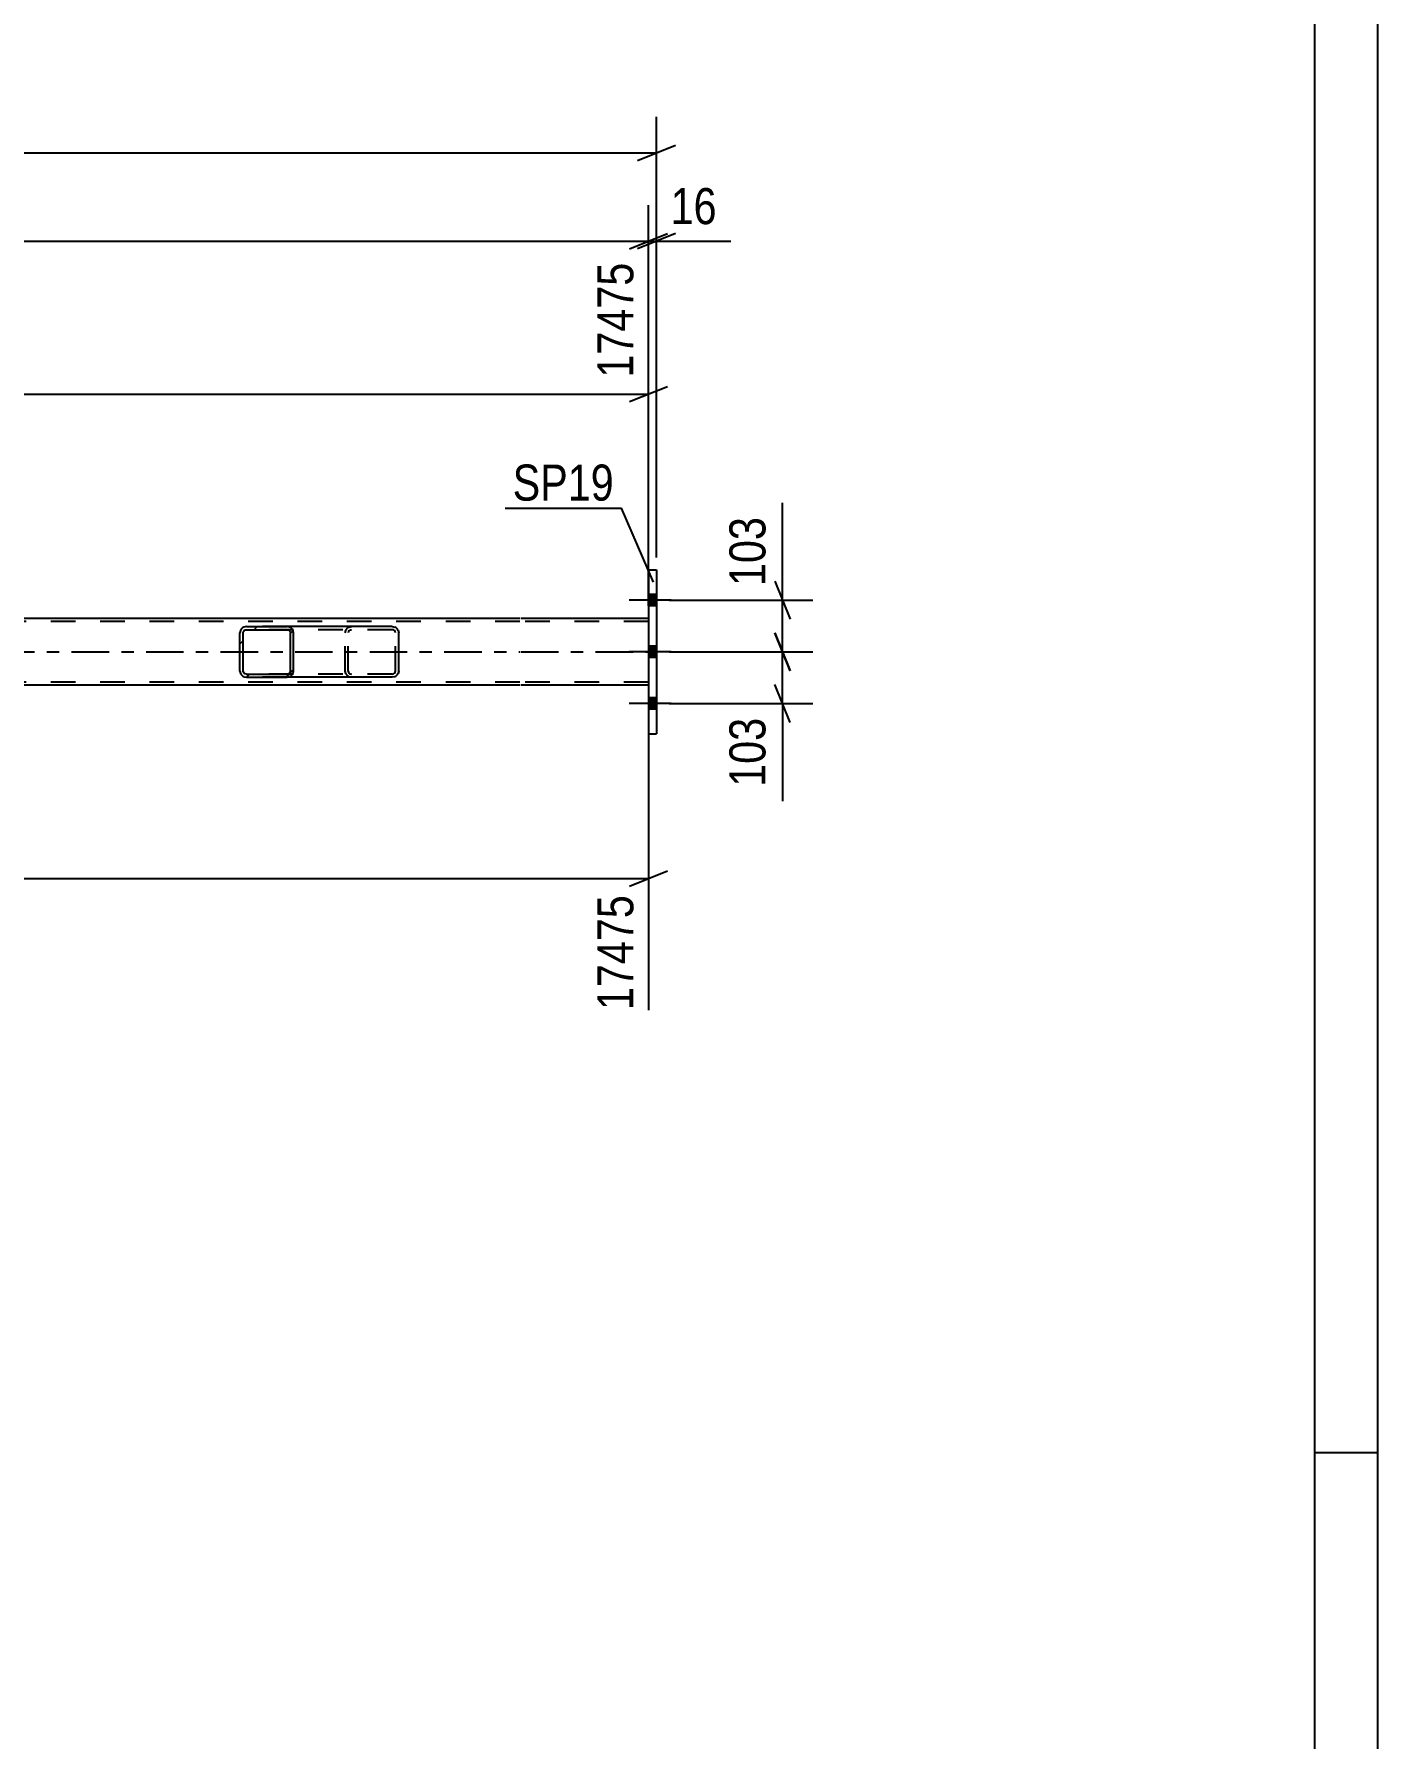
# Model space of a CAD drawing. Header units: millimetres. Extents: x 0 to 841, y 0 to 594.
# Drawn here: x 734.3 to 841, y 126.3 to 261.6 of the extents above; entities that cross this region are included whole.
import ezdxf

# ---------------------------------------------------------------- set-up
doc = ezdxf.new("R2010")
doc.units = ezdxf.units.MM
doc.linetypes.add('DXK_LINE_DOT2', pattern=[3.9198, 1.9599, -1.9599])
doc.linetypes.add('DXK_LINE_DOT3', pattern=[5.9187, 2.979, -0.9799, 0.9799, -0.9799])
doc.styles.add('Arial Narrow', font='ARIALN.TTF', dxfattribs={"height": 0.2})

# ---------------------------------------------------------------- blocks, each defined once
blk = doc.blocks.new('Unknown-122573991-1133 - 10880')
at = {"color": 5, "linetype": 'Continuous'}
for p, q in [((841, 0), (841, 594)), ((836, 5), (836, 589)), ((841, 149), (836, 149))]:
    blk.add_line(p, q, dxfattribs=at)
blk = doc.blocks.new('Part-122573991-2822 - 2767')
at = {"linetype": 'Continuous'}
h = blk.add_hatch(dxfattribs=at)
h.set_pattern_fill('', scale=0.7, style=0, pattern_type=0)
h.set_pattern_definition([(45, (754.867, 214.2696), (-1.57154, 1.57154), [])])
h.paths.add_polyline_path([(754.91, 214.09), (754.87, 214.27), (754.76, 214.43), (754.59, 214.53), (754.4, 214.57), (751.16, 214.57), (750.96, 214.53), (750.8, 214.43), (750.69, 214.27), (750.65, 214.09), (750.65, 211.05), (750.69, 210.86), (750.8, 210.71), (750.96, 210.6), (751.16, 210.57), (754.4, 210.57), (754.59, 210.6), (754.76, 210.71), (754.87, 210.86), (754.91, 211.05)])
h.paths.add_polyline_path([(754.63, 210.95), (754.58, 210.88), (754.49, 210.82), (754.4, 210.81), (751.16, 210.81), (751.06, 210.82), (750.98, 210.88), (750.92, 210.95), (750.9, 211.05), (750.9, 214.09), (750.92, 214.18), (750.98, 214.26), (751.06, 214.31), (751.16, 214.33), (754.4, 214.33), (754.49, 214.31), (754.58, 214.26), (754.63, 214.18), (754.65, 214.09), (754.65, 211.05)])
at = {"color": 2, "linetype": 'Continuous'}
for p, q in [((750.69, 214.27), (750.65, 214.09)), ((750.65, 211.05), (750.65, 214.09)), ((750.9, 214.09), (750.92, 214.18)), ((750.9, 211.05), (750.9, 214.09)), ((750.92, 214.18), (750.98, 214.26)), ((751.16, 214.57), (750.96, 214.53)), ((750.98, 214.26), (751.06, 214.31)), ((751.06, 214.31), (751.16, 214.33)), ((751.16, 214.57), (754.4, 214.57)), ((751.16, 214.33), (754.4, 214.33)), ((762.74, 214.57), (754.4, 214.57)), ((754.59, 214.53), (754.4, 214.57)), ((754.4, 214.33), (754.49, 214.31)), ((754.49, 214.31), (754.58, 214.26)), ((754.58, 214.26), (754.63, 214.18)), ((754.63, 214.18), (754.65, 214.09)), ((754.65, 211.05), (754.65, 214.09)), ((754.91, 214.09), (754.87, 214.27)), ((754.91, 211.05), (754.91, 214.09)), ((762.74, 214.57), (762.94, 214.53)), ((763.22, 214.27), (763.26, 214.09)), ((763.26, 211.05), (763.26, 214.09)), ((750.65, 211.05), (750.69, 210.86)), ((750.92, 210.95), (750.9, 211.05)), ((750.98, 210.88), (750.92, 210.95)), ((750.96, 210.6), (751.16, 210.57)), ((751.06, 210.82), (750.98, 210.88)), ((751.16, 210.81), (751.06, 210.82)), ((751.16, 210.81), (754.4, 210.81)), ((751.16, 210.57), (754.4, 210.57)), ((754.49, 210.82), (754.4, 210.81)), ((754.4, 210.57), (754.59, 210.6)), ((762.74, 210.57), (754.4, 210.57)), ((754.58, 210.88), (754.49, 210.82)), ((754.63, 210.95), (754.58, 210.88)), ((754.65, 211.05), (754.63, 210.95)), ((754.87, 210.86), (754.91, 211.05)), ((762.94, 210.6), (762.74, 210.57)), ((763.26, 211.05), (763.22, 210.86))]:
    blk.add_line(p, q, dxfattribs=at)
at = {"color": 7, "linetype": 'DXK_LINE_DOT2'}
for p, q in [((754.4, 214.57), (751.16, 214.57)), ((762.74, 214.33), (751.16, 214.33)), ((759, 214.09), (759.04, 214.27)), ((759, 211.05), (759, 214.09)), ((759.27, 214.18), (759.25, 214.09)), ((759.25, 211.05), (759.25, 214.09)), ((759.33, 214.26), (759.27, 214.18)), ((759.31, 214.53), (759.51, 214.57)), ((759.33, 214.26), (759.35, 214.27)), ((759.35, 214.27), (759.41, 214.31)), ((759.41, 214.31), (759.51, 214.33)), ((762.84, 214.31), (762.74, 214.33)), ((762.93, 214.26), (762.84, 214.31)), ((762.98, 214.18), (762.93, 214.26)), ((763, 214.09), (762.98, 214.18)), ((763, 211.05), (763, 214.09)), ((762.74, 210.81), (751.16, 210.81)), ((754.4, 210.57), (751.16, 210.57)), ((759.04, 210.86), (759, 211.05)), ((759.25, 211.05), (759.27, 210.95)), ((759.27, 210.95), (759.33, 210.88)), ((759.51, 210.57), (759.31, 210.6)), ((759.33, 210.88), (759.35, 210.86)), ((759.35, 210.86), (759.41, 210.82)), ((759.41, 210.82), (759.51, 210.81)), ((762.74, 210.81), (762.84, 210.82)), ((762.84, 210.82), (762.93, 210.88)), ((762.93, 210.88), (762.98, 210.95)), ((762.98, 210.95), (763, 211.05))]:
    blk.add_line(p, q, dxfattribs=at)
at = {"color": 2, "linetype": 'Continuous'}
for centre, start, end in [((751.14, 214.07), 110.7583, 155.68), ((754.41, 214.07), 24.32, 69.2417), ((762.76, 214.07), 24.32, 69.2417), ((751.14, 211.07), 204.32, 249.2417), ((754.41, 211.07), 290.7583, 335.68), ((762.76, 211.07), 290.7583, 335.68)]:
    blk.add_arc(centre, 0.496, start, end, dxfattribs=at)
at = {"color": 7, "linetype": 'DXK_LINE_DOT2'}
for centre, start, end in [((759.49, 214.07), 110.7583, 155.68), ((759.49, 211.07), 204.32, 249.2417)]:
    blk.add_arc(centre, 0.496, start, end, dxfattribs=at)
blk = doc.blocks.new('Bolt-122573991-2945 - 2767')
at = {"linetype": 'Continuous'}
for points in [[(783.72, 216.23), (783.72, 217.11), (783.08, 217.11), (783.08, 216.23)], [(783.72, 216.23), (783.72, 217.11), (783.08, 217.11), (783.08, 216.23)], [(783.72, 216.23), (783.72, 217.11), (783.08, 217.11), (783.08, 216.23)], [(783.72, 212.13), (783.72, 213.01), (783.08, 213.01), (783.08, 212.13)], [(783.72, 212.13), (783.72, 213.01), (783.08, 213.01), (783.08, 212.13)], [(783.72, 208.03), (783.72, 208.91), (783.08, 208.91), (783.08, 208.03)], [(783.72, 208.03), (783.72, 208.91), (783.08, 208.91), (783.08, 208.03)], [(783.72, 208.03), (783.72, 208.91), (783.08, 208.91), (783.08, 208.03)]]:
    blk.add_hatch(color=1, dxfattribs=at).paths.add_polyline_path(points)
at = {"color": 1, "linetype": 'Continuous'}
for p, q in [((784.88, 216.67), (781.56, 216.67)), ((784.88, 216.67), (781.56, 216.67)), ((784.88, 216.67), (781.56, 216.67)), ((783.72, 217.11), (783.08, 217.11)), ((783.72, 217.11), (783.08, 217.11)), ((783.72, 217.11), (783.08, 217.11)), ((783.72, 216.23), (783.08, 216.23)), ((783.72, 216.23), (783.08, 216.23)), ((783.72, 216.23), (783.08, 216.23)), ((784.88, 212.57), (781.56, 212.57)), ((784.88, 212.57), (781.56, 212.57)), ((783.72, 213.01), (783.08, 213.01)), ((783.72, 213.01), (783.08, 213.01)), ((783.72, 212.13), (783.08, 212.13)), ((783.72, 212.13), (783.08, 212.13)), ((784.88, 208.47), (781.56, 208.47)), ((784.88, 208.47), (781.56, 208.47)), ((784.88, 208.47), (781.56, 208.47)), ((783.72, 208.91), (783.08, 208.91)), ((783.72, 208.91), (783.08, 208.91)), ((783.72, 208.91), (783.08, 208.91)), ((783.72, 208.03), (783.08, 208.03)), ((783.72, 208.03), (783.08, 208.03)), ((783.72, 208.03), (783.08, 208.03))]:
    blk.add_line(p, q, dxfattribs=at)
blk = doc.blocks.new('Part-122573991-2966 - 2767')
at = {"color": 2, "linetype": 'Continuous'}
for p, q in [((783.08, 219.07), (783.72, 219.07)), ((783.08, 219.07), (783.08, 206.07)), ((783.72, 219.07), (783.72, 206.07)), ((783.08, 206.07), (783.72, 206.07))]:
    blk.add_line(p, q, dxfattribs=at)
blk = doc.blocks.new('Part-122573991-3036 - 2767')
at = {"color": 2, "linetype": 'Continuous'}
for p, q in [((772.86, 215.21), (680.02, 215.21)), ((783.08, 215.21), (772.96, 215.21)), ((772.86, 209.93), (680.02, 209.93)), ((783.08, 209.93), (772.96, 209.93))]:
    blk.add_line(p, q, dxfattribs=at)
at = {"color": 7, "linetype": 'DXK_LINE_DOT2'}
for p, q in [((783.08, 215.21), (783.08, 209.93)), ((772.86, 214.97), (103.97, 214.97)), ((783.08, 214.97), (772.96, 214.97)), ((772.86, 210.17), (103.97, 210.17)), ((783.08, 210.17), (772.96, 210.17))]:
    blk.add_line(p, q, dxfattribs=at)
at = {"color": 7, "linetype": 'DXK_LINE_DOT3'}
for p, q in [((103.97, 212.57), (772.86, 212.57)), ((772.96, 212.57), (783.08, 212.57))]:
    blk.add_line(p, q, dxfattribs=at)
blk = doc.blocks.new('StraightDimension-122573991-3160 - 2767')
at = {"color": 7, "linetype": 'Continuous'}
for p, q in [((793.12, 214.07), (794.32, 211.07)), ((784.72, 212.57), (796.12, 212.57)), ((793.72, 208.47), (793.72, 212.57)), ((794.32, 206.97), (793.12, 209.97)), ((784.72, 208.47), (796.12, 208.47)), ((793.72, 208.47), (793.72, 200.73)), ((793.72, 208.47), (793.72, 200.73))]:
    blk.add_line(p, q, dxfattribs=at)
at = {"color": 0}
blk.add_wipeout([(792.97, 207.94), (788.77, 207.94), (788.77, 201.26), (792.97, 201.26)], dxfattribs=at)
at = {"color": 3, "style": 'Arial Narrow'}
blk.add_text('103', height=2.863, rotation=90.0002, dxfattribs=at).set_placement((792.37, 201.86))
blk = doc.blocks.new('StraightDimension-122573991-3152 - 2767')
at = {"color": 7, "linetype": 'Continuous'}
for p, q in [((793.72, 216.67), (793.72, 224.4)), ((793.72, 216.67), (793.72, 224.4)), ((793.12, 218.17), (794.32, 215.17)), ((784.72, 216.67), (796.12, 216.67)), ((793.72, 212.57), (793.72, 216.67)), ((794.32, 211.07), (793.12, 214.07)), ((784.72, 212.57), (796.12, 212.57))]:
    blk.add_line(p, q, dxfattribs=at)
at = {"color": 0}
blk.add_wipeout([(792.97, 223.88), (788.77, 223.88), (788.77, 217.19), (792.97, 217.19)], dxfattribs=at)
at = {"color": 3, "style": 'Arial Narrow'}
blk.add_text('103', height=2.863, rotation=90.0002, dxfattribs=at).set_placement((792.37, 217.79))
blk = doc.blocks.new('StraightDimension-122573991-3074 - 2767')
at = {"color": 7, "linetype": 'Continuous'}
for p, q in [((783.08, 220.07), (783.08, 248.01)), ((103.97, 245.16), (783.08, 245.16)), ((781.58, 244.56), (784.58, 245.76))]:
    blk.add_line(p, q, dxfattribs=at)
blk = doc.blocks.new('StraightDimension-122573991-3084 - 2767')
at = {"color": 7, "linetype": 'Continuous'}
for p, q in [((783.08, 220.07), (783.08, 248.01)), ((783.72, 220.07), (783.72, 248.01)), ((781.58, 244.56), (784.58, 245.76)), ((785.22, 245.76), (782.22, 244.56)), ((783.08, 245.16), (783.72, 245.16)), ((783.72, 245.16), (789.62, 245.16)), ((783.72, 245.16), (789.62, 245.16))]:
    blk.add_line(p, q, dxfattribs=at)
at = {"color": 0}
blk.add_wipeout([(789.1, 245.91), (789.1, 250.11), (784.24, 250.11), (784.24, 245.91)], dxfattribs=at)
at = {"color": 3, "style": 'Arial Narrow'}
blk.add_text('16', height=2.863, dxfattribs=at).set_placement((784.84, 246.51))
blk = doc.blocks.new('StraightDimension-122573991-3095 - 2767')
at = {"color": 7, "linetype": 'Continuous'}
for p, q in [((783.72, 220.07), (783.72, 255.02)), ((103.33, 252.17), (783.72, 252.17)), ((782.22, 251.57), (785.22, 252.77))]:
    blk.add_line(p, q, dxfattribs=at)
blk = doc.blocks.new('StraightDimension-122573991-3120 - 2767')
at = {"color": 7, "linetype": 'Continuous'}
for p, q in [((674.82, 223.89), (674.82, 243.48)), ((783.08, 216.21), (783.08, 243.48)), ((676.32, 233.63), (673.32, 232.43)), ((674.82, 233.03), (783.08, 233.03)), ((781.58, 232.43), (784.58, 233.63))]:
    blk.add_line(p, q, dxfattribs=at)
at = {"color": 0}
blk.add_wipeout([(733.2, 233.78), (733.2, 237.98), (724.69, 237.98), (724.69, 233.78)], dxfattribs=at)
at = {"color": 3, "style": 'Arial Narrow'}
blk.add_text('3204', height=2.863, dxfattribs=at).set_placement((725.29, 234.38))
at = {"color": 0, "linetype": 'Continuous'}
blk.add_wipeout([(782.48, 244.08), (778.28, 244.08), (778.28, 233.73), (782.48, 233.73)], dxfattribs=at)
at = {"color": 3, "linetype": 'Continuous', "style": 'Arial Narrow'}
blk.add_text('17475', height=2.863, rotation=90.0002, dxfattribs=at).set_placement((781.88, 234.33))
blk = doc.blocks.new('StraightDimension-122573991-3186 - 2767')
at = {"color": 7, "linetype": 'Continuous'}
for p, q in [((783.08, 208.93), (783.08, 184.14)), ((674.82, 200.53), (674.82, 184.14)), ((676.32, 195.18), (673.32, 193.98)), ((781.58, 193.98), (784.58, 195.18)), ((674.82, 194.58), (783.08, 194.58))]:
    blk.add_line(p, q, dxfattribs=at)
at = {"color": 0}
blk.add_wipeout([(733.2, 195.33), (733.2, 199.53), (724.69, 199.53), (724.69, 195.33)], dxfattribs=at)
at = {"color": 3, "style": 'Arial Narrow'}
blk.add_text('3204', height=2.863, dxfattribs=at).set_placement((725.29, 195.93))
at = {"color": 0, "linetype": 'Continuous'}
blk.add_wipeout([(782.48, 193.88), (778.28, 193.88), (778.28, 183.54), (782.48, 183.54)], dxfattribs=at)
at = {"color": 3, "linetype": 'Continuous', "style": 'Arial Narrow'}
blk.add_text('17475', height=2.863, rotation=90.0002, dxfattribs=at).set_placement((781.88, 184.14))
blk = doc.blocks.new('Mark-122573991-2962 - 2767')
at = {"color": 0}
blk.add_wipeout([(780.33, 224.57), (780.33, 227.57), (772.3, 227.57), (772.3, 224.57)], dxfattribs=at)
blk.add_wipeout([(780.33, 224.57), (780.33, 227.57), (772.3, 227.57), (772.3, 224.57)], dxfattribs=at)
at = {"color": 30, "linetype": 'Continuous'}
for p in [(771.7, 223.97), (783.48, 218.1)]:
    blk.add_line(p, (780.93, 223.97), dxfattribs=at)
at = {"color": 3, "style": 'Arial Narrow'}
blk.add_text('SP19', height=2.863, dxfattribs=at).set_placement((772.3, 224.57))

msp = doc.modelspace()

# ---------------------------------------------------------------- block references
for name in ['Unknown-122573991-1133 - 10880', 'Part-122573991-2966 - 2767', 'Bolt-122573991-2945 - 2767', 'Part-122573991-3036 - 2767', 'Part-122573991-2822 - 2767']:
    msp.add_blockref(name, (0, 0))

# ---------------------------------------------------------------- next in the draw order: block references
msp.add_blockref('StraightDimension-122573991-3160 - 2767', (0, 0))

# ---------------------------------------------------------------- next in the draw order: block references
for name in ['StraightDimension-122573991-3152 - 2767', 'StraightDimension-122573991-3186 - 2767']:
    msp.add_blockref(name, (0, 0))

# ---------------------------------------------------------------- next in the draw order: block references
msp.add_blockref('StraightDimension-122573991-3074 - 2767', (0, 0))

# ---------------------------------------------------------------- next in the draw order: block references
msp.add_blockref('StraightDimension-122573991-3084 - 2767', (0, 0))

# ---------------------------------------------------------------- next in the draw order: block references
msp.add_blockref('StraightDimension-122573991-3095 - 2767', (0, 0))

# ---------------------------------------------------------------- next in the draw order: block references
msp.add_blockref('StraightDimension-122573991-3120 - 2767', (0, 0))

# ---------------------------------------------------------------- next in the draw order: block references
msp.add_blockref('Mark-122573991-2962 - 2767', (0, 0))

doc.saveas('drawing.dxf')
